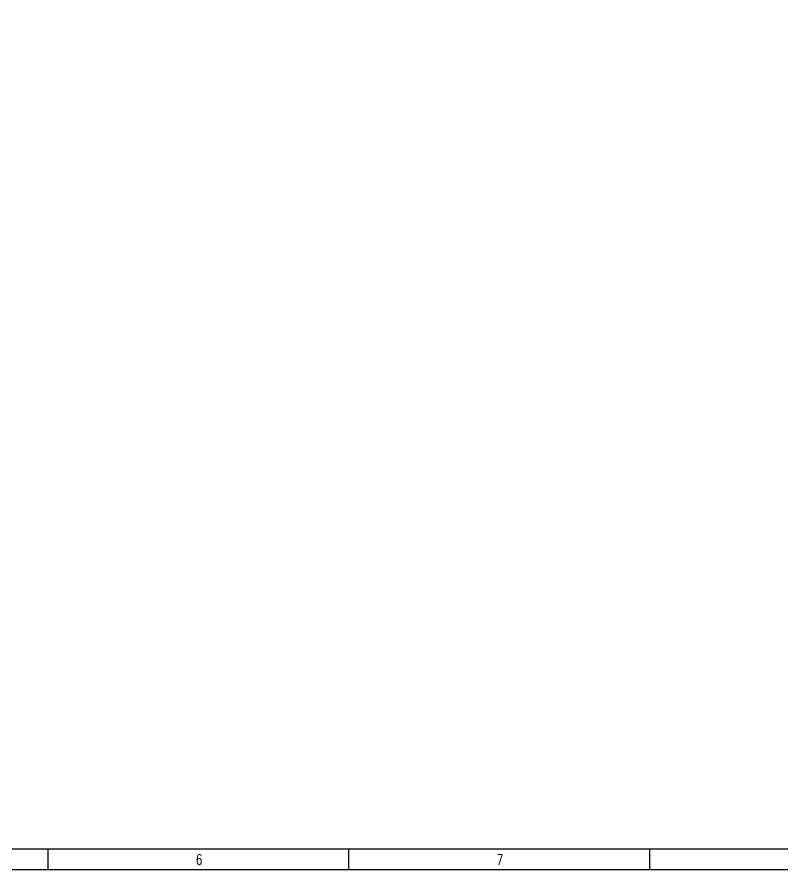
# Model space of a CAD drawing. Header units: millimetres. Extents: x 0 to 1487, y 0 to 841.
# Drawn here: x 736.1 to 1105.9, y 0 to 412.1 of the extents above; entities that cross this region are included whole.
import ezdxf

# ---------------------------------------------------------------- set-up
doc = ezdxf.new("R2010")
doc.units = ezdxf.units.MM
doc.header["$MEASUREMENT"] = 0
doc.layers.add('内层矩形', color=1, linetype='Continuous')
doc.layers.add('外层矩形', color=1, linetype='Continuous')
doc.styles.add('HZ', font='txt_____.ttf', dxfattribs={"width": 0.7, "bigfont": 'HZTXT'})

msp = doc.modelspace()

# ---------------------------------------------------------------- linework, layer by layer
msp.add_lwpolyline([(25, 831), (1476.92, 831), (1476.92, 10), (25, 10)], close=True)
at = {"color": 4, "flags": 128}
for points in [[(751, 10), (751, 0)], [(896.2, 10), (896.2, 0)], [(1041.4, 10), (1041.4, 0)], [(1487, 0), (0, 0)]]:
    msp.add_lwpolyline(points, dxfattribs=at)
at = {"layer": '内层矩形'}
msp.add_lwpolyline([(25, 831), (1476.92, 831), (1477, 10), (25, 10)], close=True, dxfattribs=at)
at = {"layer": '外层矩形'}
msp.add_lwpolyline([(0, 841), (1487, 841), (1487, 0), (0, 0)], close=True, dxfattribs=at)

# ---------------------------------------------------------------- texts
at = {"color": 0, "style": 'HZ', "width": 0.7}
for s, p in [('6', (822.53, 2.5)), ('7', (967.73, 2.5))]:
    msp.add_text(s, height=5, dxfattribs=at).set_placement(p)

doc.saveas('drawing.dxf')
